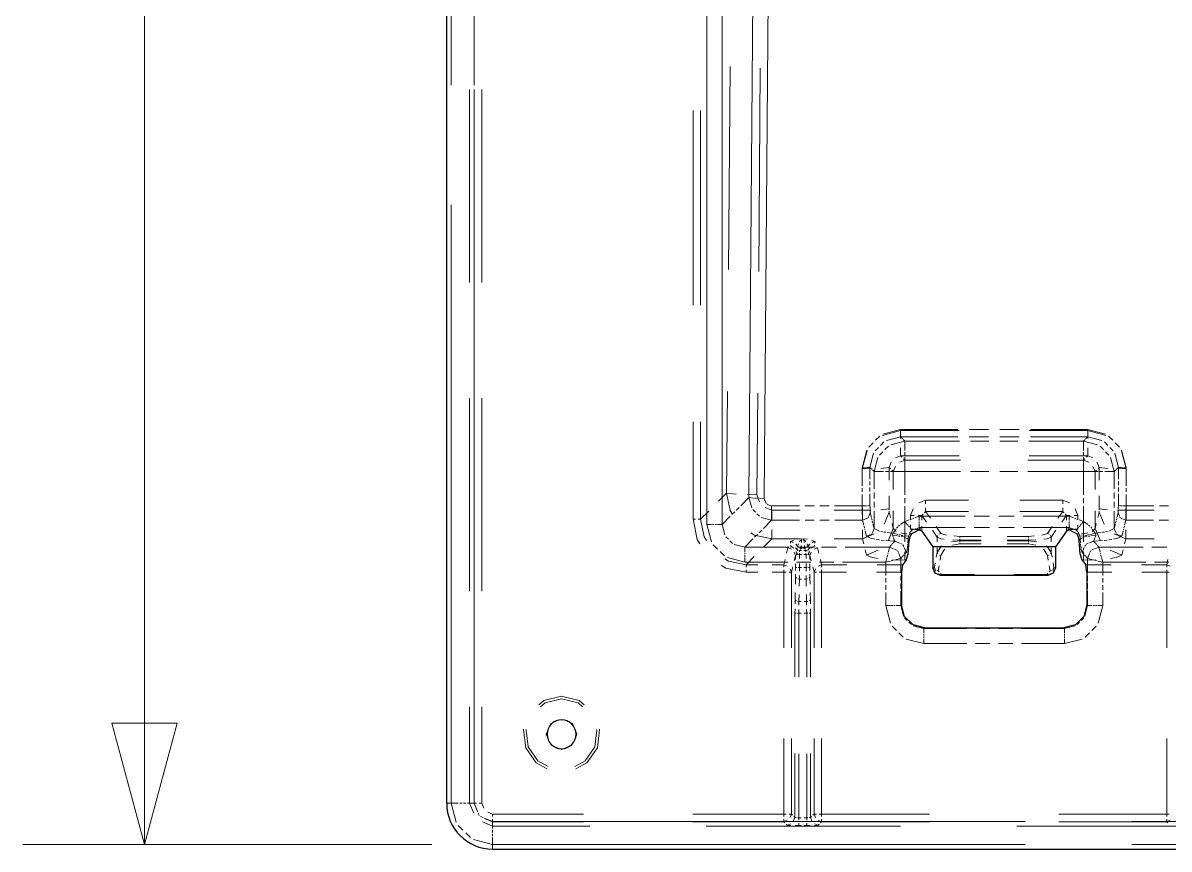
# Model space of a CAD drawing. Header units: millimetres. Extents: x 0 to 1989, y -338 to 950.
# Drawn here: x 6.5 to 156.2, y 122.1 to 230 of the extents above; entities that cross this region are included whole.
import ezdxf

# ---------------------------------------------------------------- set-up
doc = ezdxf.new("R2010")
doc.units = ezdxf.units.MM
doc.layers.add('DETAIL', color=8, linetype='Continuous')
doc.layers.add('FINE', color=9, linetype='Continuous')

msp = doc.modelspace()

# ---------------------------------------------------------------- linework, layer by layer
at = {"layer": 'DETAIL', "lineweight": 25}
for p, q in [((61.81, 128.08), (61.81, 894.08)), ((123.68, 163.87), (122.5, 163.29)), ((123.88, 163.64), (123.29, 163.82)), ((123.88, 163.64), (125.31, 161.58)), ((143.33, 163.82), (142.74, 163.64)), ((144.12, 163.29), (142.94, 163.87)), ((125.31, 161.58), (125.31, 158.83)), ((141.31, 161.58), (141.31, 158.83)), ((121.33, 159.24), (121.22, 158.25)), ((121.83, 159.82), (121.33, 159.24)), ((144.79, 159.82), (145.29, 159.24)), ((145.4, 158.25), (145.29, 159.24)), ((121.22, 158.25), (121.22, 153.98)), ((145.4, 158.25), (145.4, 153.98)), ((124.2, 151), (142.42, 151)), ((67.81, 122.08), (1203.81, 122.08))]:
    msp.add_line(p, q, dxfattribs=at)
for points in [[(122.5, 163.29), (122.45, 163.21), (122.24, 162.75), (122.19, 162.4)], [(142.74, 163.64), (141.31, 161.58), (125.31, 161.58)], [(144.79, 159.82), (144.56, 160.67), (144.43, 162.4), (144.34, 162.87), (144.12, 163.29)], [(121.83, 159.82), (122.06, 160.67), (122.19, 162.4)], [(140.31, 157.83), (126.32, 157.83), (125.6, 158.12), (125.31, 158.83)], [(141.31, 158.83), (141.02, 158.12), (140.31, 157.83)], [(124.2, 151), (122.71, 151.4), (121.62, 152.49), (121.22, 153.98)], [(145.4, 153.98), (145, 152.49), (143.91, 151.4), (142.42, 151)]]:
    msp.add_lwpolyline(points, dxfattribs=at)
msp.add_lwpolyline([(76.81, 138.97, 0.414234), (74.92, 137.08, 0.414209), (76.81, 135.2, 0.414193), (78.7, 137.08, 0.414218)], format="xyb", close=True, dxfattribs=at)
msp.add_lwpolyline([(61.81, 128.08, 0.414212), (67.81, 122.08)], format="xyb", dxfattribs=at)
at = {"layer": 'FINE', "lineweight": 9}
for p, q in [((22.34, 122.68), (22.34, 899.48)), ((102.11, 272.2), (101.28, 168.02)), ((103.26, 167.9), (104.09, 272.09)), ((62.41, 221.88), (62.41, 247.93)), ((65.41, 247.93), (65.41, 221.88)), ((95.79, 164.51), (95.79, 235.24)), ((97.77, 235.24), (97.77, 164.51)), ((98.6, 197.79), (98.81, 224.34)), ((102.77, 224.11), (102.56, 197.56)), ((64.81, 196.11), (64.81, 221.31)), ((65.39, 221.31), (65.39, 196.11)), ((66.39, 196.11), (66.39, 221.31)), ((93.98, 218.6), (93.98, 193.16)), ((94.97, 193.16), (94.97, 218.6)), ((62.41, 128.08), (62.41, 206.25)), ((65.41, 206.25), (65.41, 128.08)), ((98.36, 168.58), (98.47, 181.85)), ((102.43, 181.63), (102.33, 168.35)), ((64.81, 155.8), (64.81, 181)), ((65.39, 181), (65.39, 155.8)), ((66.39, 155.8), (66.39, 181)), ((93.98, 177.9), (93.98, 165.18)), ((94.97, 165.18), (94.97, 177.9)), ((118.73, 176.14), (121.07, 176.77)), ((121.07, 176.91), (118.77, 176.29)), ((121.07, 176.91), (121.07, 176.62)), ((128.56, 176.91), (121.07, 176.91)), ((121.07, 175.73), (121.07, 176.77)), ((121.07, 176.77), (128.72, 176.77)), ((132.56, 176.91), (130.06, 176.91)), ((136.56, 176.91), (134.06, 176.91)), ((137.9, 176.77), (145.55, 176.77)), ((145.55, 176.91), (138.06, 176.91)), ((145.55, 176.91), (145.55, 176.62)), ((147.85, 176.29), (145.55, 176.91)), ((145.55, 175.73), (145.55, 176.77)), ((145.55, 176.77), (147.89, 176.14)), ((117.49, 175.15), (116.93, 174.59)), ((118.38, 176.05), (117.83, 175.49)), ((118.47, 174.83), (118.92, 175.28)), ((119.23, 175.47), (121.07, 175.96)), ((119.8, 174.91), (121.63, 175.4)), ((121.07, 176.56), (121.07, 176.46)), ((121.07, 176.41), (121.07, 176.31)), ((121.24, 175.79), (121.07, 175.96)), ((121.07, 175.96), (128.56, 175.96)), ((121.33, 175.7), (121.28, 175.76)), ((121.43, 175.61), (121.37, 175.67)), ((121.63, 175.4), (121.46, 175.57)), ((128.78, 175.4), (121.63, 175.4)), ((130.06, 175.96), (132.56, 175.96)), ((132.6, 175.4), (130.21, 175.4)), ((136.41, 175.4), (134.03, 175.4)), ((134.06, 175.96), (136.56, 175.96)), ((144.99, 175.4), (137.84, 175.4)), ((138.06, 175.96), (145.55, 175.96)), ((145.16, 175.57), (144.99, 175.4)), ((144.99, 175.4), (146.82, 174.91)), ((145.25, 175.67), (145.2, 175.61)), ((145.34, 175.76), (145.29, 175.7)), ((145.55, 175.96), (145.38, 175.79)), ((145.55, 176.56), (145.55, 176.46)), ((145.55, 176.41), (145.55, 176.31)), ((145.55, 175.96), (147.39, 175.47)), ((147.7, 175.28), (148.15, 174.83)), ((148.79, 175.49), (148.24, 176.05)), ((149.69, 174.59), (149.13, 175.15)), ((116.69, 174.2), (116.08, 171.9)), ((116.08, 171.76), (116.71, 174.1)), ((117.08, 171.96), (117.57, 173.8)), ((117.76, 174.11), (118.21, 174.56)), ((118.32, 173.55), (118.77, 174)), ((119.04, 174.27), (119.49, 174.72)), ((121.63, 173.53), (121.63, 173.93)), ((144.99, 173.93), (144.99, 173.53)), ((147.14, 174.72), (147.58, 174.27)), ((147.85, 174), (148.3, 173.55)), ((148.41, 174.56), (148.86, 174.11)), ((149.05, 173.8), (149.54, 171.96)), ((149.92, 174.1), (150.54, 171.76)), ((150.54, 171.9), (149.93, 174.2)), ((117.63, 171.4), (118.13, 173.24)), ((119.85, 172.62), (119.58, 171.96)), ((121.07, 173.47), (120.41, 173.19)), ((120.97, 172.63), (121.63, 172.9)), ((121.25, 173.29), (121.07, 173.47)), ((128.72, 173.47), (121.07, 173.47)), ((121.63, 172.9), (121.46, 173.08)), ((121.63, 172.87), (121.63, 173.28)), ((128.93, 172.9), (121.63, 172.9)), ((121.63, 171.4), (121.63, 172.63)), ((144.99, 172.9), (137.69, 172.9)), ((145.55, 173.47), (137.9, 173.47)), ((144.99, 173.28), (144.99, 172.87)), ((145.16, 173.08), (144.99, 172.9)), ((144.99, 172.9), (145.65, 172.63)), ((144.99, 172.63), (144.99, 171.4)), ((145.55, 173.47), (145.38, 173.29)), ((146.21, 173.19), (145.55, 173.47)), ((147.04, 171.96), (146.77, 172.62)), ((116.08, 171.9), (116.39, 171.91)), ((116.08, 171.9), (116.09, 170.37)), ((117.18, 171.79), (116.08, 171.76)), ((116.09, 170.07), (116.08, 171.76)), ((116.45, 171.91), (116.55, 171.91)), ((116.61, 171.91), (116.72, 171.92)), ((116.78, 171.92), (117.08, 171.96)), ((117.08, 171.96), (117.25, 171.79)), ((117.09, 170.43), (117.08, 171.96)), ((117.29, 171.75), (117.34, 171.7)), ((117.38, 171.66), (117.43, 171.61)), ((117.47, 171.57), (117.63, 171.4)), ((117.63, 171.4), (117.63, 169.13)), ((119.51, 171.4), (119.1, 171.4)), ((119.58, 171.96), (119.75, 171.78)), ((119.58, 171.96), (119.58, 170.27)), ((120.16, 171.4), (119.76, 171.4)), ((119.96, 171.58), (120.13, 171.4)), ((120.13, 171.4), (120.41, 172.07)), ((120.13, 171.4), (120.13, 169.08)), ((121.63, 171.4), (120.41, 171.4)), ((121.63, 171.4), (121.16, 171.4)), ((121.63, 171.4), (121.63, 171.87)), ((121.63, 171.4), (128.78, 171.4)), ((121.63, 169.41), (121.63, 171.4)), ((121.63, 171.4), (128.93, 171.4)), ((121.63, 168.87), (121.63, 171.4)), ((130.21, 171.4), (132.6, 171.4)), ((134.03, 171.4), (136.41, 171.4)), ((137.69, 171.4), (144.99, 171.4)), ((137.84, 171.4), (144.99, 171.4)), ((144.99, 171.87), (144.99, 171.4)), ((145.46, 171.4), (144.99, 171.4)), ((144.99, 171.4), (144.99, 169.41)), ((146.21, 171.4), (144.99, 171.4)), ((144.99, 171.4), (144.99, 168.87)), ((146.21, 172.07), (146.49, 171.4)), ((146.87, 171.4), (146.46, 171.4)), ((146.49, 171.4), (146.66, 171.58)), ((146.87, 171.78), (147.04, 171.96)), ((147.04, 170.27), (147.04, 171.96)), ((147.52, 171.4), (147.11, 171.4)), ((148.99, 171.4), (149.16, 171.57)), ((148.99, 169.13), (148.99, 171.4)), ((149.19, 171.61), (149.25, 171.66)), ((149.28, 171.7), (149.34, 171.75)), ((149.37, 171.79), (149.54, 171.96)), ((149.44, 171.79), (150.54, 171.76)), ((149.54, 171.96), (149.84, 171.92)), ((149.54, 171.96), (149.54, 170.43)), ((149.9, 171.92), (150.01, 171.91)), ((150.07, 171.91), (150.17, 171.91)), ((150.23, 171.91), (150.54, 171.9)), ((150.53, 170.37), (150.54, 171.9)), ((150.54, 171.76), (150.53, 170.07)), ((116.09, 170.07), (116.09, 169.56)), ((116.09, 169.25), (116.09, 168.74)), ((117.09, 169.61), (117.09, 170.12)), ((117.09, 168.8), (117.09, 169.31)), ((149.53, 170.12), (149.53, 169.61)), ((149.53, 169.31), (149.53, 168.8)), ((150.53, 169.56), (150.53, 170.07)), ((150.53, 168.74), (150.53, 169.25)), ((97.3, 167.52), (98.36, 168.58)), ((99.6, 168.44), (98.36, 168.58)), ((101.28, 168.02), (100.21, 166.94)), ((102.33, 168.35), (101.08, 168.39)), ((101.88, 167.95), (101.28, 168.02)), ((101.28, 168.02), (101.65, 166.66)), ((102.21, 167.93), (102, 167.94)), ((102.33, 168.35), (102.68, 167.47)), ((102.53, 167.92), (102.33, 167.93)), ((103.26, 167.9), (102.65, 167.92)), ((103.43, 167.47), (103.26, 167.9)), ((116.09, 168.43), (116.09, 166.91)), ((116.09, 166.35), (116.09, 168.04)), ((117.09, 166.96), (117.09, 168.49)), ((117.63, 168.67), (117.63, 167.91)), ((121.63, 168.35), (121.63, 169.01)), ((121.63, 167.28), (121.63, 167.95)), ((123.48, 167.31), (124.36, 167.67)), ((124.36, 167.21), (124.36, 167.67)), ((124.36, 167.67), (129.95, 167.67)), ((142.26, 167.21), (142.26, 167.67)), ((144.99, 169.01), (144.99, 168.35)), ((144.99, 167.95), (144.99, 167.28)), ((147.03, 166.55), (147.03, 168.24)), ((148.99, 167.91), (148.99, 168.67)), ((149.53, 168.49), (149.53, 166.96)), ((150.53, 166.91), (150.53, 168.43)), ((150.53, 168.04), (150.53, 166.35)), ((94.97, 165.18), (96.03, 166.24)), ((99.42, 166.16), (99.06, 165.8)), ((99.99, 166.73), (99.63, 166.37)), ((101.79, 166.43), (102.13, 166.09)), ((103.41, 166.72), (104.29, 166.35)), ((103.53, 167.24), (103.47, 167.39)), ((103.73, 167.12), (103.58, 167.18)), ((104.24, 166.91), (103.81, 167.08)), ((104.24, 166.91), (104.24, 166.33)), ((107.87, 166.91), (104.24, 166.91)), ((104.24, 166.22), (104.24, 166.03)), ((104.29, 166.35), (104.29, 165.19)), ((104.29, 166.35), (107.98, 166.35)), ((109.8, 166.91), (108.6, 166.91)), ((111.74, 166.91), (110.53, 166.91)), ((112.4, 166.35), (116.09, 166.35)), ((116.09, 166.91), (112.47, 166.91)), ((116.09, 166.91), (116.4, 166.91)), ((116.09, 166.91), (116.1, 166.33)), ((117.19, 166.38), (116.09, 166.35)), ((116.1, 165.19), (116.09, 166.35)), ((116.1, 166.22), (116.1, 166.03)), ((116.46, 166.91), (116.56, 166.92)), ((116.62, 166.92), (116.73, 166.92)), ((116.79, 166.92), (117.09, 166.96)), ((117.1, 166.68), (117.09, 166.96)), ((117.11, 166.52), (117.1, 166.62)), ((117.11, 166.37), (117.11, 166.47)), ((117.12, 166.03), (117.11, 166.31)), ((117.63, 167.46), (117.63, 166.7)), ((117.63, 166.24), (117.63, 163.97)), ((119.6, 166.23), (119.61, 166.09)), ((120.13, 166.29), (120.13, 163.97)), ((121.63, 164.89), (121.63, 166.88)), ((124.36, 166.19), (124.21, 166.03)), ((124.36, 166.19), (124.36, 166.66)), ((124.36, 166.19), (124.98, 165.3)), ((129.95, 166.19), (124.36, 166.19)), ((142.26, 166.19), (136.67, 166.19)), ((141.64, 165.3), (142.26, 166.19)), ((142.26, 166.19), (142.26, 166.66)), ((142.41, 166.03), (142.26, 166.19)), ((143.88, 166.56), (144.23, 165.68)), ((144.99, 166.88), (144.99, 164.89)), ((146.49, 163.97), (146.49, 166.29)), ((147.02, 166.41), (147.03, 166.55)), ((148.99, 166.7), (148.99, 167.46)), ((148.99, 163.97), (148.99, 166.24)), ((149.43, 166.38), (150.53, 166.35)), ((149.51, 166.31), (149.5, 166.03)), ((149.52, 166.62), (149.51, 166.52)), ((149.51, 166.47), (149.51, 166.37)), ((149.53, 166.96), (149.52, 166.68)), ((149.53, 166.96), (149.83, 166.92)), ((149.89, 166.92), (150, 166.92)), ((150.06, 166.92), (150.16, 166.91)), ((150.22, 166.91), (150.53, 166.91)), ((150.52, 166.33), (150.53, 166.91)), ((150.52, 166.03), (150.52, 166.22)), ((154.16, 166.91), (150.53, 166.91)), ((150.53, 166.35), (150.53, 165.19)), ((150.53, 166.35), (154.22, 166.35)), ((156.09, 166.91), (154.88, 166.91)), ((94.29, 165.18), (93.98, 165.18)), ((94.97, 165.18), (94.66, 165.18)), ((98.84, 165.58), (97.77, 164.51)), ((102.32, 165.89), (102.66, 165.56)), ((102.89, 165.42), (104.24, 165.04)), ((103.17, 163.97), (104.24, 165.04)), ((104.24, 165.91), (104.24, 165.72)), ((104.24, 165.61), (104.24, 165.04)), ((104.24, 165.04), (107.88, 165.04)), ((108.61, 165.04), (109.82, 165.04)), ((110.55, 165.04), (111.76, 165.04)), ((112.49, 165.04), (116.12, 165.04)), ((116.1, 165.91), (116.1, 165.72)), ((116.1, 165.61), (116.12, 165.04)), ((116.12, 165.04), (116.55, 165.22)), ((116.12, 165.04), (116.28, 164.41)), ((116.64, 165.25), (116.78, 165.31)), ((116.84, 165.37), (116.91, 165.51)), ((116.94, 165.6), (117.12, 166.03)), ((117.28, 165.4), (117.12, 166.03)), ((117.36, 165.06), (117.31, 165.27)), ((117.45, 164.72), (117.39, 164.93)), ((118.96, 164.55), (119.61, 166.09)), ((119.61, 166.09), (119.77, 165.42)), ((121.63, 164.89), (121.08, 164.5)), ((121.63, 163.29), (121.63, 165.83)), ((122.21, 165.1), (121.63, 164.89)), ((121.92, 164.54), (121.63, 164.89)), ((122.52, 165.21), (122.33, 165.14)), ((122.39, 165.68), (122.85, 165.68)), ((122.83, 165.32), (122.64, 165.25)), ((123.53, 165.57), (122.95, 165.36)), ((123.41, 165.68), (123.88, 165.68)), ((123.53, 165.12), (123.53, 165.57)), ((129.52, 165.57), (123.53, 165.57)), ((123.53, 164.88), (123.53, 165.03)), ((123.53, 164.64), (123.53, 164.79)), ((124.03, 165.84), (123.88, 165.68)), ((124.49, 164.79), (123.88, 165.68)), ((123.88, 165.68), (123.88, 165.05)), ((132.71, 165.57), (130.71, 165.57)), ((135.91, 165.57), (133.91, 165.57)), ((143.09, 165.57), (137.1, 165.57)), ((142.74, 165.68), (142.13, 164.79)), ((142.74, 165.68), (142.59, 165.84)), ((142.74, 165.68), (143.21, 165.68)), ((142.74, 165.05), (142.74, 165.68)), ((143.09, 165.12), (143.09, 165.57)), ((143.67, 165.36), (143.09, 165.57)), ((143.09, 164.88), (143.09, 165.03)), ((143.09, 164.64), (143.09, 164.79)), ((143.77, 165.68), (144.23, 165.68)), ((143.98, 165.25), (143.79, 165.32)), ((144.29, 165.14), (144.1, 165.21)), ((144.23, 165.68), (144.23, 165.12)), ((144.99, 164.89), (144.41, 165.1)), ((144.7, 164.54), (144.99, 164.89)), ((144.99, 165.83), (144.99, 163.29)), ((145.53, 164.49), (144.99, 164.89)), ((147.66, 164.55), (147.01, 166.09)), ((149.23, 164.93), (149.17, 164.72)), ((149.31, 165.27), (149.26, 165.06)), ((149.5, 166.03), (149.34, 165.4)), ((149.5, 166.03), (149.68, 165.6)), ((149.72, 165.51), (149.78, 165.37)), ((149.84, 165.31), (149.98, 165.25)), ((150.07, 165.22), (150.5, 165.04)), ((150.5, 165.04), (150.52, 165.61)), ((150.52, 165.72), (150.52, 165.91)), ((154.86, 165.04), (156.07, 165.04)), ((95.79, 164.51), (96.4, 164.51)), ((95.79, 164.51), (96.4, 162.23)), ((96.52, 164.51), (96.72, 164.51)), ((96.84, 164.51), (97.04, 164.51)), ((97.16, 164.51), (97.77, 164.51)), ((98.12, 163.13), (97.77, 164.51)), ((102.03, 162.82), (102.38, 163.18)), ((102.6, 163.39), (102.96, 163.75)), ((104.29, 163.79), (104.29, 162.62)), ((116.11, 162.62), (117.65, 163.26)), ((116.31, 164.28), (116.36, 164.07)), ((116.39, 163.94), (116.45, 163.73)), ((116.48, 163.61), (116.63, 162.98)), ((116.63, 162.98), (117.07, 163.16)), ((117.15, 163.19), (117.29, 163.25)), ((117.36, 163.31), (117.42, 163.45)), ((117.45, 163.54), (117.63, 163.97)), ((117.63, 163.97), (117.48, 164.6)), ((118.34, 163.6), (117.63, 163.97)), ((118.76, 163.53), (118.5, 163.57)), ((119.18, 163.47), (118.92, 163.51)), ((120.13, 163.34), (119.34, 163.45)), ((119.49, 162.43), (120.13, 163.97)), ((119.97, 164.63), (120.13, 163.97)), ((120.07, 163.24), (120.05, 163.21)), ((120.13, 163.97), (120.5, 163.58)), ((120.73, 163.19), (120.13, 163.34)), ((120.71, 164.19), (120.57, 164.01)), ((120.97, 164.42), (120.79, 164.29)), ((121.06, 163.12), (120.86, 163.17)), ((121.1, 163.39), (121.63, 163.29)), ((121.63, 163.29), (121.9, 163.29)), ((121.63, 162.21), (121.63, 163.29)), ((122.07, 164.36), (121.98, 164.47)), ((122.12, 162.96), (122.23, 163.23)), ((122.23, 164.18), (122.13, 164.29)), ((122.23, 163.29), (122.5, 163.29)), ((122.25, 163.28), (122.28, 163.37)), ((122.57, 163.76), (122.28, 164.11)), ((122.67, 163.86), (122.39, 163.87)), ((122.57, 163.76), (122.87, 163.86)), ((122.92, 163.89), (123.02, 163.92)), ((123.29, 163.82), (123.01, 163.84)), ((123.08, 163.94), (123.18, 163.97)), ((123.24, 163.99), (123.53, 164.1)), ((123.68, 163.87), (123.28, 163.87)), ((123.53, 164.1), (123.53, 164.55)), ((123.53, 164.1), (123.57, 164.03)), ((123.53, 164.1), (129.52, 164.1)), ((123.58, 164.01), (123.6, 163.99)), ((123.61, 163.98), (123.63, 163.96)), ((123.63, 163.94), (123.68, 163.87)), ((123.88, 164.28), (123.88, 163.64)), ((125.86, 162.84), (125.24, 163.73)), ((126.35, 163.33), (126.14, 163.24)), ((130.71, 164.1), (132.71, 164.1)), ((133.91, 164.1), (135.91, 164.1)), ((137.1, 164.1), (143.09, 164.1)), ((139.52, 163.08), (140.27, 163.33)), ((140.27, 163.33), (140.89, 164.23)), ((140.27, 163.33), (140.48, 163.24)), ((142.74, 163.64), (142.74, 164.28)), ((142.94, 163.87), (142.99, 163.94)), ((143.34, 163.87), (142.94, 163.87)), ((143, 163.96), (143.01, 163.98)), ((143.02, 163.99), (143.04, 164.01)), ((143.05, 164.03), (143.09, 164.1)), ((143.09, 164.1), (143.09, 164.55)), ((143.09, 164.1), (143.39, 163.99)), ((143.61, 163.84), (143.33, 163.82)), ((143.44, 163.97), (143.54, 163.94)), ((143.6, 163.92), (143.7, 163.89)), ((143.76, 163.86), (144.05, 163.76)), ((144.23, 163.87), (143.83, 163.87)), ((144.23, 163.87), (143.95, 163.86)), ((144.05, 163.76), (144.34, 164.11)), ((144.05, 163.76), (144.24, 163.55)), ((144.12, 163.29), (144.39, 163.29)), ((144.23, 164.44), (144.23, 163.87)), ((144.27, 163.51), (144.32, 163.42)), ((144.35, 163.37), (144.38, 163.28)), ((144.39, 164.18), (144.49, 164.29)), ((144.4, 163.23), (144.5, 162.96)), ((144.55, 164.36), (144.64, 164.47)), ((144.72, 163.29), (144.99, 163.29)), ((144.99, 163.29), (145.52, 163.39)), ((144.99, 162.21), (144.99, 163.29)), ((145.56, 163.12), (145.76, 163.17)), ((145.82, 164.28), (145.64, 164.41)), ((145.89, 163.19), (146.49, 163.34)), ((146.12, 163.58), (146.49, 163.97)), ((146.49, 163.34), (146.12, 163.9)), ((146.49, 163.97), (146.65, 164.63)), ((147.13, 162.43), (146.49, 163.97)), ((147.28, 163.45), (146.49, 163.34)), ((146.57, 163.21), (146.56, 163.24)), ((146.58, 163.16), (146.57, 163.19)), ((147.7, 163.51), (147.44, 163.47)), ((148.12, 163.57), (147.86, 163.53)), ((148.99, 163.97), (148.28, 163.6)), ((150.51, 162.62), (148.97, 163.26)), ((149.14, 164.6), (148.99, 163.97)), ((148.99, 163.97), (149.17, 163.54)), ((149.2, 163.45), (149.26, 163.31)), ((149.33, 163.25), (149.47, 163.19)), ((149.56, 163.16), (149.99, 162.98)), ((149.99, 162.98), (150.14, 163.61)), ((150.17, 163.73), (150.23, 163.94)), ((150.26, 164.07), (150.31, 164.28)), ((96.63, 161.84), (97.19, 161.29)), ((98.6, 162.56), (98.26, 162.9)), ((99.13, 162.03), (98.8, 162.36)), ((100.74, 161.54), (99.37, 161.89)), ((100.74, 161.54), (101.81, 162.61)), ((104.29, 162.62), (103.23, 161.56)), ((107.98, 162.62), (104.29, 162.62)), ((106.7, 162.26), (106.71, 162.27)), ((106.7, 162.26), (107.05, 162.15)), ((106.73, 162.04), (106.7, 162.26)), ((106.72, 162.28), (106.73, 162.29)), ((106.73, 162.29), (107.16, 162.46)), ((106.73, 162.29), (107.07, 162.18)), ((106.8, 161.57), (106.77, 161.78)), ((107.39, 161.92), (107.62, 161.65)), ((107.41, 161.94), (107.63, 161.66)), ((107.75, 161.95), (107.63, 161.66)), ((107.63, 161.66), (107.75, 161.54)), ((107.63, 161.66), (107.63, 161.66)), ((107.69, 162.57), (108.15, 162.61)), ((108.15, 162.49), (107.9, 162.29)), ((108.11, 161.74), (108.08, 161.4)), ((108.15, 162.49), (108.13, 162.15)), ((108.15, 162.61), (108.15, 162.58)), ((108.15, 162.61), (108.25, 162.61)), ((108.15, 162.53), (108.15, 162.49)), ((108.25, 162.49), (108.15, 162.49)), ((108.37, 162.61), (108.47, 162.61)), ((108.47, 162.49), (108.37, 162.49)), ((108.47, 162.61), (108.47, 162.58)), ((108.47, 162.61), (108.93, 162.57)), ((108.47, 162.53), (108.47, 162.49)), ((108.49, 162.15), (108.47, 162.49)), ((108.72, 162.29), (108.47, 162.49)), ((108.54, 161.4), (108.52, 161.74)), ((108.99, 161.66), (108.87, 161.95)), ((108.99, 161.66), (108.87, 161.54)), ((109.21, 161.94), (108.99, 161.66)), ((108.99, 161.66), (108.99, 161.66)), ((109, 161.65), (109.23, 161.92)), ((109.89, 162.29), (109.55, 162.18)), ((109.57, 162.15), (109.92, 162.26)), ((109.85, 161.78), (109.82, 161.57)), ((109.92, 162.26), (109.89, 162.04)), ((109.92, 162.27), (109.92, 162.26)), ((116.11, 162.62), (112.42, 162.62)), ((116.27, 161.96), (116.11, 162.62)), ((117.94, 162.55), (118.32, 162.48)), ((118.55, 162.45), (118.94, 162.42)), ((119.17, 162.41), (120.33, 162.32)), ((119.85, 161.78), (119.64, 161.54)), ((119.96, 161.91), (119.89, 161.83)), ((120.07, 162.04), (120, 161.96)), ((120.7, 162.99), (120.05, 163.04)), ((120.33, 162.32), (120.12, 162.08)), ((120.15, 162.77), (120.17, 162.7)), ((120.96, 162.05), (120.33, 162.32)), ((121.04, 162.97), (120.83, 162.98)), ((121.31, 161.91), (121.09, 162)), ((121.38, 163.04), (121.18, 163.09)), ((121.49, 161.6), (121.4, 161.82)), ((122.12, 162.96), (121.5, 163.03)), ((122.07, 162.57), (121.5, 162.88)), ((122.01, 161.75), (122.02, 161.93)), ((122.11, 162.52), (122.07, 162.57)), ((122.08, 162.72), (122.09, 162.76)), ((122.09, 162.78), (122.1, 162.82)), ((122.1, 162.84), (122.12, 162.96)), ((122.13, 162.49), (122.11, 162.51)), ((122.15, 162.47), (122.13, 162.48)), ((122.19, 162.4), (122.15, 162.46)), ((125.95, 163.06), (125.86, 162.84)), ((125.86, 162.21), (125.86, 162.84)), ((127.74, 162.21), (128.83, 162.37)), ((128.83, 161.96), (127.87, 161.79)), ((128.83, 162.45), (127.89, 162.49)), ((128.04, 163), (128.83, 162.94)), ((128.83, 162.94), (131.63, 162.94)), ((128.83, 162.94), (128.83, 162.79)), ((128.83, 162.61), (128.83, 162.45)), ((128.83, 162.45), (128.83, 162.43)), ((131.63, 162.45), (128.83, 162.45)), ((128.83, 162.4), (128.83, 162.37)), ((128.83, 162.37), (131.63, 162.37)), ((128.83, 162.37), (128.83, 162.24)), ((128.83, 162.09), (128.83, 161.96)), ((131.63, 161.96), (128.83, 161.96)), ((134.99, 162.94), (137.79, 162.94)), ((137.79, 162.45), (134.99, 162.45)), ((134.99, 162.37), (137.79, 162.37)), ((137.79, 161.96), (134.99, 161.96)), ((137.79, 162.94), (138.58, 163)), ((137.79, 162.94), (137.79, 162.79)), ((137.79, 162.61), (137.79, 162.45)), ((138.73, 162.49), (137.79, 162.45)), ((137.79, 162.43), (137.79, 162.45)), ((137.79, 162.37), (137.79, 162.4)), ((137.79, 162.37), (138.89, 162.21)), ((137.79, 162.37), (137.79, 162.24)), ((137.79, 162.09), (137.79, 161.96)), ((138.75, 161.79), (137.79, 161.96)), ((140.67, 163.06), (140.76, 162.84)), ((144.47, 162.46), (144.43, 162.4)), ((144.49, 162.48), (144.48, 162.47)), ((144.5, 162.96), (145.12, 163.03)), ((144.51, 162.51), (144.5, 162.49)), ((144.55, 162.57), (144.51, 162.52)), ((144.52, 162.82), (144.53, 162.78)), ((145.12, 162.88), (144.55, 162.57)), ((145.22, 161.82), (145.13, 161.6)), ((145.24, 163.04), (145.44, 163.09)), ((145.53, 162), (145.32, 161.91)), ((145.79, 162.98), (145.58, 162.97)), ((146.29, 162.32), (145.66, 162.05)), ((146.57, 163.04), (145.92, 162.99)), ((146.29, 162.32), (147.45, 162.41)), ((146.5, 162.08), (146.29, 162.32)), ((146.4, 162.58), (146.43, 162.66)), ((146.49, 162.82), (146.57, 163.04)), ((146.62, 161.96), (146.55, 162.04)), ((146.73, 161.83), (146.66, 161.91)), ((146.98, 161.54), (146.77, 161.78)), ((147.68, 162.42), (148.07, 162.45)), ((148.3, 162.48), (148.68, 162.55)), ((150.51, 162.62), (150.35, 161.96)), ((154.21, 162.62), (150.51, 162.62)), ((97.52, 160.95), (98.08, 160.4)), ((98.47, 160.16), (100.74, 159.56)), ((100.74, 160.93), (100.74, 161.54)), ((106.53, 161.54), (100.74, 161.54)), ((100.74, 160.61), (100.74, 160.81)), ((100.74, 160.28), (100.74, 160.49)), ((100.74, 159.56), (100.74, 160.16)), ((101.97, 160.3), (100.91, 159.24)), ((106.38, 161.43), (106.82, 161.25)), ((106.67, 161.52), (106.8, 161.57)), ((107.2, 160.88), (107.38, 160.44)), ((107.38, 160.44), (107.21, 159.76)), ((107.43, 160.48), (107.38, 160.44)), ((107.38, 159.94), (107.38, 160.44)), ((107.53, 160.58), (107.48, 160.54)), ((107.64, 160.58), (107.53, 160.58)), ((107.57, 161.37), (107.54, 161.25)), ((107.65, 161.17), (107.54, 161.25)), ((107.62, 161.65), (107.6, 161.52)), ((107.74, 161.51), (107.62, 161.65)), ((107.63, 161.65), (107.62, 161.65)), ((109.61, 161.54), (107.68, 161.54)), ((107.88, 160.58), (107.77, 160.58)), ((107.91, 161.08), (107.79, 161.11)), ((107.89, 160.74), (107.88, 160.58)), ((107.91, 161.08), (107.9, 160.92)), ((108.08, 161.34), (107.91, 161.39)), ((107.97, 161.16), (107.91, 161.08)), ((107.91, 161.08), (108.16, 161.08)), ((107.92, 161.45), (108.08, 161.4)), ((108.08, 161.34), (108.03, 161.26)), ((108.08, 161.4), (108.23, 161.4)), ((108.08, 161.38), (108.08, 161.4)), ((108.08, 161.34), (108.08, 161.36)), ((108.23, 161.34), (108.08, 161.34)), ((108.39, 161.4), (108.54, 161.4)), ((108.54, 161.34), (108.39, 161.34)), ((108.46, 161.08), (108.71, 161.08)), ((108.74, 160.58), (108.47, 160.58)), ((108.7, 161.45), (108.54, 161.4)), ((108.54, 161.38), (108.54, 161.4)), ((108.71, 161.39), (108.54, 161.34)), ((108.54, 161.34), (108.54, 161.36)), ((108.59, 161.26), (108.54, 161.34)), ((108.72, 160.92), (108.71, 161.08)), ((108.74, 160.58), (108.73, 160.74)), ((108.74, 160.58), (108.85, 160.58)), ((108.74, 160.04), (108.74, 160.58)), ((109, 161.65), (108.88, 161.51)), ((109.08, 161.25), (108.97, 161.17)), ((108.98, 160.58), (109.09, 160.58)), ((109.02, 161.52), (109, 161.65)), ((109, 161.65), (109, 161.65)), ((109.08, 161.25), (109.05, 161.37)), ((109.14, 160.54), (109.09, 160.58)), ((109.24, 160.44), (109.19, 160.48)), ((109.24, 160.44), (109.42, 160.88)), ((109.24, 160.44), (109.24, 159.94)), ((109.41, 159.76), (109.24, 160.44)), ((109.8, 161.25), (110.24, 161.43)), ((109.82, 161.57), (109.95, 161.52)), ((110.11, 161.47), (110.24, 161.43)), ((110.24, 161.43), (110.41, 160.75)), ((112.7, 161.54), (110.77, 161.54)), ((119.64, 161.54), (113.85, 161.54)), ((116.63, 160.5), (116.47, 161.16)), ((116.63, 160.5), (118.17, 161.14)), ((119.14, 159.56), (119.3, 160.16)), ((119.33, 160.28), (119.38, 160.49)), ((119.41, 160.61), (119.46, 160.81)), ((119.49, 160.93), (119.64, 161.54)), ((119.64, 161.54), (120.28, 161.27)), ((120.28, 161.27), (119.64, 161.54)), ((120.4, 161.21), (120.62, 161.12)), ((120.62, 161.12), (120.41, 161.21)), ((120.71, 161.03), (120.8, 160.82)), ((120.8, 160.82), (120.71, 161.03)), ((121.13, 160.05), (120.86, 160.69)), ((121.13, 160.05), (121.34, 160.29)), ((121.38, 160.34), (121.45, 160.42)), ((121.49, 160.47), (121.56, 160.55)), ((121.81, 160.84), (121.54, 161.48)), ((121.6, 160.6), (121.81, 160.84)), ((121.63, 159.82), (121.63, 160.91)), ((125.96, 160.64), (125.86, 160.83)), ((126.35, 160.42), (126.15, 160.5)), ((126.35, 160.42), (126.24, 159.81)), ((140.47, 160.5), (140.27, 160.42)), ((140.38, 159.81), (140.27, 160.42)), ((140.76, 160.83), (140.66, 160.64)), ((140.76, 161.46), (140.76, 160.83)), ((140.76, 160.83), (140.87, 160.21)), ((144.62, 161.64), (144.65, 161.46)), ((145.08, 161.48), (144.81, 160.84)), ((144.81, 160.84), (145.02, 160.6)), ((144.99, 159.82), (144.99, 160.91)), ((145.06, 160.55), (145.13, 160.47)), ((145.17, 160.42), (145.24, 160.34)), ((145.28, 160.29), (145.49, 160.05)), ((145.76, 160.69), (145.49, 160.05)), ((145.77, 160.69), (145.5, 160.05)), ((145.91, 161.03), (145.82, 160.82)), ((145.91, 161.03), (145.82, 160.82)), ((146.22, 161.21), (146, 161.12)), ((146.21, 161.21), (146, 161.12)), ((146.98, 161.54), (146.34, 161.27)), ((146.98, 161.54), (146.34, 161.27)), ((146.98, 161.54), (147.13, 160.93)), ((152.77, 161.54), (146.98, 161.54)), ((147.16, 160.81), (147.21, 160.61)), ((147.24, 160.49), (147.29, 160.28)), ((147.32, 160.16), (147.48, 159.56)), ((149.99, 160.5), (148.45, 161.14)), ((155.85, 161.54), (153.92, 161.54)), ((100.74, 159.56), (106.38, 159.56)), ((100.91, 159.24), (100.91, 158.93)), ((100.91, 159.24), (102.45, 159.24)), ((104.3, 159.24), (105.84, 159.24)), ((105.84, 159.24), (106.01, 159.93)), ((105.84, 159.24), (106.28, 159.06)), ((105.84, 158.93), (105.84, 159.24)), ((106.65, 158.69), (106.84, 158.25)), ((107.38, 158.86), (107.38, 159.35)), ((107.38, 158.46), (107.38, 158.86)), ((107.5, 159.56), (109.38, 159.56)), ((107.88, 158.86), (107.72, 158.86)), ((107.88, 158.86), (107.88, 158.39)), ((108.47, 158.86), (108.74, 158.86)), ((108.74, 158.86), (108.74, 159.39)), ((108.74, 158.39), (108.74, 158.86)), ((108.74, 158.86), (108.9, 158.86)), ((109.24, 159.35), (109.24, 158.86)), ((109.24, 158.86), (109.24, 158.46)), ((109.78, 158.25), (109.61, 158.94)), ((109.78, 158.25), (109.97, 158.69)), ((110.34, 159.06), (110.78, 159.24)), ((110.51, 159.56), (112.38, 159.56)), ((110.61, 159.93), (110.78, 159.24)), ((110.78, 159.24), (110.78, 158.93)), ((110.78, 159.24), (114.08, 159.24)), ((113.51, 159.56), (119.14, 159.56)), ((118.03, 159.24), (121.33, 159.24)), ((119.14, 159.56), (119.75, 159.71)), ((119.14, 159.56), (119.14, 157.82)), ((119.87, 159.74), (120.07, 159.79)), ((121.63, 159.82), (120.04, 159.88)), ((120.2, 159.82), (120.4, 159.87)), ((120.52, 159.9), (121.12, 160.05)), ((121.13, 160.05), (121.13, 160.05)), ((121.13, 158.17), (121.13, 160.05)), ((121.69, 159.82), (121.63, 159.82)), ((121.83, 159.82), (121.77, 159.82)), ((125.31, 158.83), (125.37, 158.84)), ((125.45, 158.85), (125.51, 158.86)), ((125.51, 158.86), (125.62, 159.47)), ((126.11, 159.07), (126.01, 158.45)), ((140.61, 158.45), (140.51, 159.07)), ((141.11, 158.86), (140.97, 158.41)), ((141.11, 158.86), (141.01, 158.67)), ((141.25, 158.84), (141.31, 158.83)), ((144.85, 159.82), (144.79, 159.82)), ((144.99, 159.82), (144.93, 159.82)), ((146.58, 159.88), (144.99, 159.82)), ((145.29, 159.24), (148.59, 159.24)), ((145.49, 160.05), (145.49, 160.05)), ((145.49, 160.05), (145.5, 160.05)), ((145.49, 160.05), (145.49, 158.17)), ((145.5, 160.05), (146.1, 159.9)), ((146.22, 159.87), (146.43, 159.82)), ((146.55, 159.79), (146.75, 159.74)), ((146.87, 159.71), (147.48, 159.56)), ((147.48, 159.56), (153.11, 159.56)), ((147.48, 157.82), (147.48, 159.56)), ((152.54, 159.24), (155.84, 159.24)), ((154.24, 159.56), (156.11, 159.56)), ((155.84, 159.24), (156.01, 159.93)), ((155.84, 159.24), (156.28, 159.06)), ((155.84, 158.93), (155.84, 159.24)), ((100.91, 158.56), (100.91, 158.25)), ((102.45, 158.25), (100.91, 158.25)), ((105.84, 158.25), (104.3, 158.25)), ((105.84, 158.25), (105.84, 158.56)), ((105.84, 158.25), (106.15, 158.25)), ((105.84, 148.38), (105.84, 158.25)), ((107.35, 156.69), (107.37, 157.61)), ((107.37, 157.61), (107.37, 158)), ((107.37, 157.61), (107.49, 157.47)), ((107.69, 157.39), (107.87, 157.36)), ((107.87, 157.82), (107.87, 157.36)), ((108.75, 157.36), (108.75, 157.82)), ((108.75, 157.36), (108.93, 157.39)), ((109.13, 157.47), (109.25, 157.61)), ((109.25, 158), (109.25, 157.61)), ((109.25, 157.61), (109.27, 156.69)), ((109.78, 148.38), (109.78, 158.25)), ((110.47, 158.25), (110.78, 158.25)), ((110.78, 158.56), (110.78, 158.25)), ((110.78, 158.25), (110.78, 148.38)), ((114.04, 158.25), (110.78, 158.25)), ((121.22, 158.25), (117.96, 158.25)), ((119.14, 157.48), (119.14, 156.9)), ((121.13, 157.16), (121.13, 157.79)), ((126.01, 158.45), (125.81, 158.53)), ((125.99, 158.03), (126.42, 157.85)), ((126.14, 158.29), (126.01, 158.45)), ((126.42, 157.94), (126.29, 158.1)), ((126.35, 157.84), (126.32, 157.83)), ((126.42, 157.85), (126.39, 157.84)), ((126.42, 157.94), (130.73, 157.94)), ((126.42, 157.94), (126.42, 157.91)), ((130.73, 157.85), (126.42, 157.85)), ((135.89, 157.94), (140.2, 157.94)), ((140.33, 158.1), (140.2, 157.94)), ((140.63, 158.03), (140.2, 157.85)), ((140.2, 157.94), (140.2, 157.91)), ((140.31, 157.83), (140.27, 157.84)), ((140.61, 158.45), (140.48, 158.29)), ((140.81, 158.53), (140.61, 158.45)), ((148.66, 158.25), (145.4, 158.25)), ((145.49, 157.79), (145.49, 157.16)), ((147.48, 156.9), (147.48, 157.48)), ((155.84, 158.25), (152.58, 158.25)), ((155.84, 158.25), (155.84, 158.56)), ((155.84, 158.25), (156.15, 158.25)), ((155.84, 148.38), (155.84, 158.25)), ((119.14, 156.55), (119.14, 155.97)), ((121.13, 156.15), (121.13, 156.78)), ((121.13, 153.89), (121.13, 155.78)), ((145.49, 156.78), (145.49, 156.15)), ((145.49, 155.78), (145.49, 153.89)), ((147.48, 155.97), (147.48, 156.55)), ((107.3, 154.12), (107.31, 154.67)), ((107.31, 154.67), (107.33, 155.59)), ((107.31, 154.67), (107.43, 154.53)), ((107.63, 154.46), (107.81, 154.42)), ((107.81, 154.42), (107.8, 153.95)), ((108.5, 154.42), (108.81, 154.42)), ((108.81, 154.42), (108.79, 155.34)), ((108.81, 154.42), (108.99, 154.46)), ((108.82, 153.95), (108.81, 154.42)), ((109.19, 154.53), (109.31, 154.67)), ((109.29, 155.59), (109.31, 154.67)), ((109.31, 154.67), (109.32, 154.12)), ((119.14, 155.62), (119.14, 153.89)), ((147.48, 153.89), (147.48, 155.62)), ((107.29, 152.92), (107.3, 153.46)), ((107.29, 144.57), (107.29, 152.92)), ((107.64, 152.92), (107.79, 152.92)), ((107.8, 153.39), (107.79, 152.92)), ((107.79, 152.92), (107.79, 144.55)), ((108.12, 152.92), (107.79, 152.92)), ((108.83, 152.92), (108.5, 152.92)), ((108.83, 152.92), (108.82, 153.39)), ((108.83, 144.55), (108.83, 152.92)), ((108.83, 152.92), (108.98, 152.92)), ((109.32, 153.46), (109.33, 152.92)), ((109.33, 152.92), (109.33, 144.57)), ((119.14, 153.89), (119.75, 153.89)), ((119.14, 153.89), (119.75, 151.61)), ((119.87, 153.89), (120.08, 153.89)), ((120.2, 153.89), (120.4, 153.89)), ((120.52, 153.89), (121.13, 153.89)), ((121.13, 153.89), (121.16, 153.92)), ((121.48, 152.51), (121.13, 153.89)), ((121.16, 153.92), (121.17, 153.93)), ((121.18, 153.94), (121.19, 153.95)), ((121.19, 153.95), (121.22, 153.98)), ((145.49, 153.89), (145.14, 152.51)), ((145.4, 153.98), (145.43, 153.95)), ((145.43, 153.95), (145.44, 153.94)), ((145.45, 153.93), (145.46, 153.92)), ((145.46, 153.92), (145.49, 153.89)), ((145.49, 153.89), (146.1, 153.89)), ((146.22, 153.89), (146.42, 153.89)), ((146.54, 153.89), (146.75, 153.89)), ((146.87, 153.89), (147.48, 153.89)), ((146.87, 151.61), (147.48, 153.89)), ((119.99, 151.22), (120.55, 150.66)), ((121.96, 151.94), (121.62, 152.28)), ((122.5, 151.41), (122.16, 151.74)), ((124.11, 150.91), (122.73, 151.27)), ((143.89, 151.27), (142.51, 150.91)), ((144.46, 151.74), (144.13, 151.41)), ((145, 152.28), (144.66, 151.94)), ((146.07, 150.66), (146.63, 151.22)), ((120.88, 150.33), (121.44, 149.77)), ((124.13, 150.94), (124.11, 150.91)), ((124.11, 150.3), (124.11, 150.91)), ((129.74, 150.91), (124.11, 150.91)), ((124.11, 149.98), (124.11, 150.18)), ((124.11, 149.66), (124.11, 149.86)), ((124.15, 150.95), (124.14, 150.95)), ((124.16, 150.97), (124.16, 150.96)), ((124.2, 151), (124.17, 150.98)), ((132.75, 150.91), (130.87, 150.91)), ((135.75, 150.91), (133.87, 150.91)), ((142.51, 150.91), (136.88, 150.91)), ((142.45, 150.98), (142.42, 151)), ((142.47, 150.96), (142.46, 150.97)), ((142.48, 150.95), (142.47, 150.95)), ((142.51, 150.91), (142.49, 150.94)), ((142.51, 150.3), (142.51, 150.91)), ((142.51, 149.98), (142.51, 150.18)), ((142.51, 149.66), (142.51, 149.86)), ((145.18, 149.77), (145.74, 150.33)), ((121.83, 149.53), (124.11, 148.93)), ((124.11, 148.93), (124.11, 149.53)), ((124.11, 148.93), (129.74, 148.93)), ((130.87, 148.93), (132.75, 148.93)), ((133.87, 148.93), (135.75, 148.93)), ((136.88, 148.93), (142.51, 148.93)), ((142.51, 148.93), (142.51, 149.53)), ((142.51, 148.93), (144.8, 149.53)), ((64.81, 128.08), (64.81, 140.68)), ((65.39, 140.68), (65.39, 128.08)), ((66.39, 128.08), (66.39, 140.68)), ((105.84, 126.66), (105.84, 136.53)), ((106.84, 136.53), (106.84, 126.66)), ((109.78, 126.66), (109.78, 136.53)), ((110.78, 136.53), (110.78, 126.66)), ((155.84, 126.66), (155.84, 136.53)), ((76.81, 135.08), (75.63, 135.57)), ((77.99, 135.57), (76.81, 135.08)), ((107.29, 126.2), (107.29, 134.55)), ((107.79, 134.52), (107.79, 126.15)), ((108.83, 126.15), (108.83, 134.52)), ((109.33, 134.55), (109.33, 126.2)), ((61.99, 128.08), (61.81, 128.08)), ((62.09, 128.08), (62.03, 128.08)), ((62.19, 128.08), (62.13, 128.08)), ((62.41, 128.08), (62.22, 128.08)), ((63.07, 125.6), (62.41, 128.08)), ((63.51, 128.08), (63.82, 128.08)), ((64, 128.08), (64.3, 128.08)), ((64.49, 128.08), (65.41, 128.08)), ((64.81, 128.08), (64.99, 128.08)), ((65.36, 126.76), (64.81, 128.08)), ((65.21, 128.08), (65.39, 128.08)), ((65.83, 127.01), (65.39, 128.08)), ((65.41, 128.08), (65.84, 127.04)), ((66.39, 128.08), (66.07, 128.08)), ((66.39, 128.08), (66.65, 127.45)), ((65.92, 126.83), (66.07, 126.49)), ((66.21, 126.34), (66.56, 126.19)), ((67.81, 125.66), (66.74, 126.1)), ((66.77, 126.11), (67.81, 125.68)), ((67.18, 126.92), (67.81, 126.66)), ((67.81, 126.35), (67.81, 126.66)), ((67.81, 126.66), (79.69, 126.66)), ((93.95, 126.66), (105.84, 126.66)), ((105.84, 126.66), (106.15, 126.66)), ((105.84, 126.35), (105.84, 126.66)), ((105.84, 125.66), (106.28, 125.84)), ((106.65, 126.22), (106.84, 126.66)), ((106.84, 126.66), (106.98, 126.52)), ((107.29, 126.2), (107.11, 125.76)), ((107.15, 126.35), (107.29, 126.2)), ((107.29, 126.2), (107.45, 126.19)), ((107.64, 126.17), (107.79, 126.15)), ((107.79, 126.15), (107.79, 125.84)), ((107.79, 126.15), (108.12, 126.15)), ((108.5, 126.15), (108.83, 126.15)), ((108.83, 126.15), (108.98, 126.17)), ((108.83, 126.15), (108.83, 125.84)), ((109.17, 126.19), (109.33, 126.2)), ((109.33, 126.2), (109.47, 126.35)), ((109.33, 126.2), (109.51, 125.76)), ((109.64, 126.52), (109.78, 126.66)), ((109.78, 126.66), (109.97, 126.22)), ((110.34, 125.84), (110.78, 125.66)), ((110.47, 126.66), (110.78, 126.66)), ((110.78, 126.66), (110.78, 126.35)), ((110.78, 126.66), (124.86, 126.66)), ((141.76, 126.66), (155.84, 126.66)), ((155.84, 126.66), (156.15, 126.66)), ((155.84, 126.35), (155.84, 126.66)), ((155.84, 125.66), (156.28, 125.84)), ((63.94, 124.57), (63.33, 125.18)), ((67.81, 125.08), (66.48, 125.63)), ((67.81, 124.76), (67.81, 125.68)), ((67.81, 125.68), (137.36, 125.68)), ((67.81, 125.66), (67.81, 125.48)), ((79.69, 125.66), (67.81, 125.66)), ((67.81, 125.26), (67.81, 125.08)), ((67.81, 125.08), (80.49, 125.08)), ((67.81, 124.27), (67.81, 124.58)), ((105.84, 125.66), (93.95, 125.66)), ((95.7, 125.08), (121.06, 125.08)), ((105.98, 125.52), (105.84, 125.66)), ((106.29, 125.2), (106.15, 125.35)), ((106.74, 125.39), (106.29, 125.2)), ((107.79, 125.15), (107.32, 125.16)), ((108.12, 125.15), (107.79, 125.15)), ((108.83, 125.15), (108.5, 125.15)), ((109.3, 125.16), (108.83, 125.15)), ((109.89, 125.39), (110.33, 125.2)), ((110.47, 125.35), (110.33, 125.2)), ((110.78, 125.66), (110.64, 125.52)), ((124.86, 125.66), (110.78, 125.66)), ((136.27, 125.08), (161.63, 125.08)), ((155.84, 125.66), (141.76, 125.66)), ((151.27, 125.68), (174.46, 125.68)), ((155.98, 125.52), (155.84, 125.66)), ((64.91, 123.6), (64.3, 124.21)), ((67.81, 122.68), (65.33, 123.34)), ((67.81, 123.78), (67.81, 124.09)), ((59.87, 122.68), (6.47, 122.68)), ((137.36, 122.68), (67.81, 122.68)), ((67.81, 122.5), (67.81, 122.68)), ((67.81, 122.4), (67.81, 122.46)), ((67.81, 122.3), (67.81, 122.36)), ((67.81, 122.08), (67.81, 122.26)), ((174.46, 122.68), (151.27, 122.68))]:
    msp.add_line(p, q, dxfattribs=at)
for points in [[(121.07, 176.25), (121.07, 176.25), (121.07, 175.96)], [(121.63, 174.18), (121.63, 174.82), (121.63, 175.4)], [(144.99, 175.4), (144.99, 174.82), (144.99, 174.18)], [(145.55, 176.25), (145.55, 176.25), (145.55, 175.96)], [(121.07, 173.47), (121.07, 174.46), (121.07, 174.5)], [(145.55, 173.47), (145.55, 174.46), (145.55, 174.5)], [(121.63, 172.44), (121.63, 172.45), (121.63, 172.9)], [(144.99, 172.9), (144.99, 172.45), (144.99, 172.44)], [(148.49, 173.24), (148.99, 171.4), (148.41, 171.4), (147.76, 171.4)], [(118.86, 171.4), (118.22, 171.4), (117.63, 171.4)], [(119.58, 171.96), (118.51, 171.82), (118.49, 171.82)], [(120.6, 171.4), (120.59, 171.4), (120.13, 171.4)], [(146.49, 169.08), (146.49, 171.4), (146.03, 171.4), (146.02, 171.4)], [(147.04, 171.96), (148.11, 171.82), (148.13, 171.82)], [(99.15, 165.83), (98.83, 166.31), (98.36, 168.58)], [(119.59, 168.24), (119.59, 166.55), (119.6, 166.41)], [(136.67, 167.67), (142.26, 167.67), (143.14, 167.31)], [(119.59, 166.55), (118.53, 166.41), (118.5, 166.41)], [(122.39, 165.12), (122.39, 165.68), (122.75, 166.56)], [(146.85, 165.42), (147.01, 166.09), (147.02, 166.23)], [(147.03, 166.55), (148.1, 166.41), (148.12, 166.41)], [(94.88, 161.96), (94.51, 162.52), (93.98, 165.18)], [(94.97, 165.18), (95.42, 162.9), (95.73, 162.42)], [(150.34, 164.41), (150.5, 165.04), (154.13, 165.04)], [(104.29, 162.62), (102.03, 163.09), (101.55, 163.42)], [(116.11, 162.62), (116.1, 163.27), (116.1, 163.79)], [(120.05, 163.19), (120.04, 163.17), (120.04, 163.16)], [(120.13, 163.34), (120.13, 163.34), (120.07, 163.26), (120.07, 163.26)], [(120.49, 163.9), (120.23, 163.55), (120.13, 163.34)], [(122.3, 163.42), (122.31, 163.45), (122.35, 163.5)], [(122.79, 163.87), (122.39, 163.87), (122.39, 164.44)], [(122.39, 163.55), (122.51, 163.7), (122.57, 163.76)], [(125.73, 164.23), (126.35, 163.33), (127.1, 163.08)], [(141.38, 163.73), (140.76, 162.84), (140.76, 162.21)], [(146.05, 164.01), (145.93, 164.19), (145.92, 164.2)], [(146.55, 163.26), (146.54, 163.27), (146.49, 163.34)], [(150.52, 163.79), (150.52, 163.27), (150.51, 162.62)], [(109.46, 162.46), (109.89, 162.29), (109.9, 162.28)], [(116.63, 162.98), (117.15, 162.69), (117.71, 162.59)], [(120.04, 163.14), (120.04, 163.12), (120.05, 163.06), (120.05, 163.04)], [(120.05, 163.04), (120.1, 162.9), (120.13, 162.82)], [(120.19, 162.66), (120.21, 162.62), (120.22, 162.58)], [(120.24, 162.54), (120.26, 162.48), (120.32, 162.34), (120.33, 162.32)], [(121.38, 162.94), (121.36, 162.95), (121.17, 162.96)], [(122.03, 162.04), (122.05, 162.23), (122.07, 162.57)], [(122.07, 162.57), (122.07, 162.6), (122.08, 162.67), (122.08, 162.69)], [(126.76, 162.59), (126.37, 162.64), (125.86, 162.84)], [(125.86, 160.83), (126.37, 161.61), (126.52, 161.69)], [(140.76, 162.84), (140.25, 162.64), (139.86, 162.59)], [(140.1, 161.69), (140.25, 161.61), (140.76, 160.83)], [(144.5, 162.96), (144.51, 162.92), (144.52, 162.84)], [(144.53, 162.76), (144.53, 162.75), (144.54, 162.72)], [(144.54, 162.69), (144.55, 162.6), (144.55, 162.57)], [(144.55, 162.57), (144.55, 162.56), (144.59, 162.04)], [(144.59, 161.93), (144.6, 161.79), (144.61, 161.75)], [(145.45, 162.96), (145.26, 162.95), (145.24, 162.94)], [(146.29, 162.32), (146.32, 162.38), (146.36, 162.48), (146.38, 162.54)], [(146.45, 162.7), (146.45, 162.72), (146.47, 162.77)], [(146.57, 163.04), (146.58, 163.13), (146.58, 163.14)], [(148.91, 162.59), (149.47, 162.69), (149.99, 162.98)], [(106.21, 160.75), (106.38, 161.43), (106.51, 161.47)], [(106.8, 161.57), (107.07, 161.46), (107.16, 161.38)], [(106.8, 161.57), (107.01, 161.55), (107.06, 161.53)], [(107.34, 161.41), (107.39, 161.38), (107.54, 161.25)], [(107.43, 160.98), (107.45, 160.94), (107.53, 160.58)], [(107.62, 160.79), (107.62, 160.78), (107.53, 160.58)], [(107.54, 161.25), (107.62, 161.13), (107.64, 161.05)], [(108.15, 160.58), (107.88, 160.58), (107.88, 160.04)], [(108.83, 161.11), (108.71, 161.08), (108.65, 161.16)], [(108.98, 161.05), (109, 161.13), (109.08, 161.25)], [(109.09, 160.58), (109, 160.78), (109, 160.79)], [(109.08, 161.25), (109.23, 161.38), (109.28, 161.41)], [(109.09, 160.58), (109.17, 160.94), (109.19, 160.98)], [(109.46, 161.38), (109.55, 161.46), (109.82, 161.57)], [(109.56, 161.53), (109.61, 161.55), (109.82, 161.57)], [(118.14, 160.05), (117.36, 160.16), (116.63, 160.5)], [(120.85, 160.69), (121.12, 160.05), (121.13, 160.05)], [(121.81, 160.84), (121.84, 160.88), (121.94, 161.21), (121.96, 161.35)], [(121.98, 161.46), (121.99, 161.55), (122, 161.64)], [(125.75, 160.21), (125.86, 160.83), (125.86, 161.46)], [(126.85, 161.25), (126.78, 161.2), (126.35, 160.42)], [(140.27, 160.42), (139.84, 161.2), (139.77, 161.25)], [(144.66, 161.35), (144.68, 161.21), (144.74, 160.98), (144.81, 160.84)], [(150.15, 161.16), (149.99, 160.5), (149.26, 160.16), (148.48, 160.05)], [(100.91, 158.25), (98.25, 158.78), (97.69, 159.15)], [(98.15, 160), (98.63, 159.69), (100.91, 159.24)], [(107.01, 158.94), (106.84, 158.25), (106.84, 148.38)], [(107.54, 158.86), (107.53, 158.86), (107.38, 158.86)], [(107.88, 159.39), (107.88, 158.86), (108.15, 158.86)], [(109.08, 158.86), (109.09, 158.86), (109.24, 158.86)], [(125.61, 158.67), (125.51, 158.86), (125.65, 158.41)], [(141, 159.47), (141.11, 158.86), (141.17, 158.85)], [(106.53, 158.25), (106.53, 158.25), (106.84, 158.25)], [(108.14, 157.36), (107.87, 157.36), (107.85, 156.44)], [(108.77, 156.44), (108.75, 157.36), (108.48, 157.36)], [(109.78, 158.25), (110.09, 158.25), (110.1, 158.25)], [(126.42, 157.87), (126.42, 157.87), (126.42, 157.85)], [(140.23, 157.84), (140.2, 157.85), (135.89, 157.85)], [(140.2, 157.87), (140.2, 157.87), (140.2, 157.85)], [(107.83, 155.34), (107.81, 154.42), (108.12, 154.42)], [(107.29, 152.92), (107.45, 152.92), (107.45, 152.92)], [(109.17, 152.92), (109.17, 152.92), (109.33, 152.92)], [(76.81, 142.08), (74.49, 141.51), (73.85, 140.95)], [(76.81, 141.73), (74.65, 141.2), (74.06, 140.68)], [(79.77, 140.95), (79.13, 141.51), (76.81, 142.08)], [(79.56, 140.68), (78.97, 141.2), (76.81, 141.73)], [(71.86, 137.73), (71.85, 137.68), (72.14, 135.31), (73.49, 133.34), (74.95, 132.57)], [(74.91, 136.85), (74.81, 137.08), (75.4, 138.5), (76.1, 138.79)], [(77.52, 138.79), (78.22, 138.5), (78.81, 137.08), (78.71, 136.85)], [(78.67, 132.57), (80.13, 133.34), (81.49, 135.31), (81.77, 137.68), (81.76, 137.73)], [(72.21, 137.69), (72.19, 137.64), (72.46, 135.43), (73.73, 133.6), (75.08, 132.89)], [(78.54, 132.89), (79.89, 133.6), (81.16, 135.43), (81.43, 137.64), (81.41, 137.69)], [(62.41, 128.08), (63.32, 128.08), (63.33, 128.08)], [(65.7, 128.08), (65.69, 128.08), (65.39, 128.08)], [(67.81, 125.66), (67.81, 125.96), (67.81, 125.97)], [(105.84, 125.66), (105.84, 125.96), (105.84, 125.97)], [(106.53, 126.66), (106.53, 126.66), (106.84, 126.66)], [(109.78, 126.66), (110.09, 126.66), (110.1, 126.66)], [(110.78, 125.97), (110.78, 125.96), (110.78, 125.66)], [(155.84, 125.66), (155.84, 125.96), (155.84, 125.97)], [(106.76, 125.17), (106.75, 125.17), (106.29, 125.2)], [(107.79, 125.47), (107.79, 125.46), (107.79, 125.15)], [(108.83, 125.47), (108.83, 125.46), (108.83, 125.15)], [(110.33, 125.2), (109.87, 125.17), (109.86, 125.17)], [(67.81, 122.68), (67.81, 123.59), (67.81, 123.6)]]:
    msp.add_lwpolyline(points, dxfattribs=at)
msp.add_lwpolyline([(22.34, 122.68), (26.6, 138.55), (18.09, 138.55)], close=True, dxfattribs=at)

doc.saveas('drawing.dxf')
